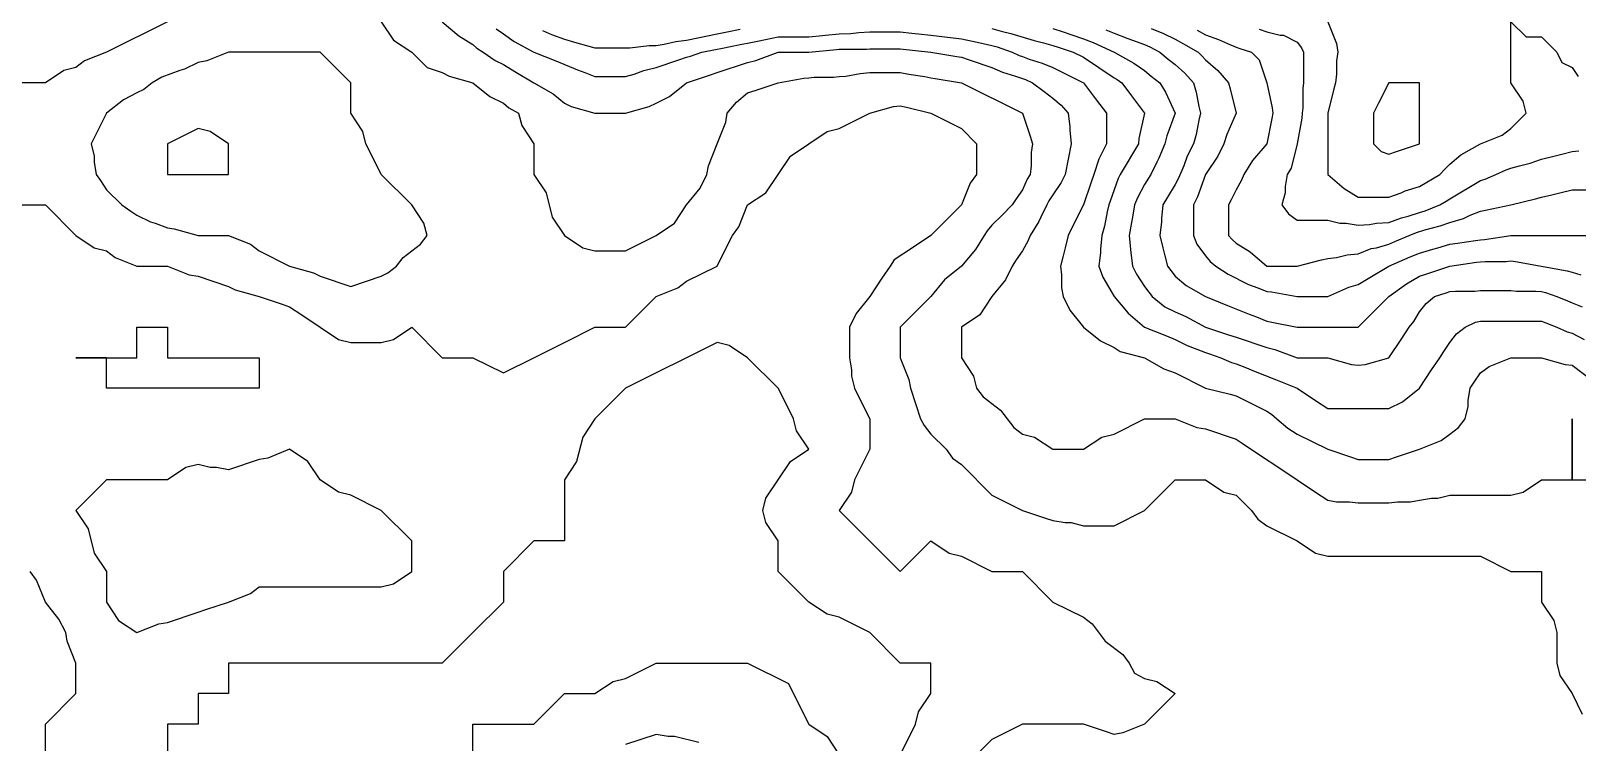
# Model space of a CAD drawing. Header units: inches. Extents: x 794995 to 811195, y 2485918 to 2508058.
# Drawn here: x 803711 to 805230, y 2498831 to 2499529 of the extents above; entities that cross this region are included whole.
import ezdxf

# ---------------------------------------------------------------- set-up
doc = ezdxf.new("R2010")
doc.units = ezdxf.units.IN
doc.header["$MEASUREMENT"] = 0
doc.layers.add('contour', color=7, linetype='Continuous')

msp = doc.modelspace()

# ---------------------------------------------------------------- linework, layer by layer
at = {"layer": 'contour'}
for points in [[(803845.2, 2499538.4), (803785.2, 2499508.4), (803763.7, 2499499.8), (803755.2, 2499493.4), (803743.2, 2499490.4), (803725.2, 2499478.4), (803695.2, 2499478.4)], [(804055.2, 2499538.4), (804067.2, 2499520.4), (804085.2, 2499508.4), (804100.2, 2499493.4), (804115.2, 2499488.4), (804121.8, 2499485), (804145.2, 2499478.4), (804161.8, 2499465), (804175.2, 2499458.4), (804180.6, 2499453.8), (804190.2, 2499448.4), (804193.2, 2499436.4), (804205.2, 2499418.4), (804205.2, 2499388.4), (804217.2, 2499370.4), (804223.2, 2499346.4), (804235.2, 2499328.4), (804253.2, 2499316.4), (804265.2, 2499313.4), (804295.2, 2499313.4), (804325.2, 2499328.4), (804343.2, 2499340.4), (804355.2, 2499358.4), (804368.5, 2499375), (804375.2, 2499388.4), (804376.6, 2499396.9), (804385.2, 2499418.4), (804393.7, 2499439.8), (804395.2, 2499448.4), (804404.2, 2499459.3), (804415.2, 2499468.4), (804422.7, 2499470.9), (804445.2, 2499478.4), (804470.5, 2499483), (804475.2, 2499483.4), (804480.6, 2499483.8), (804499.7, 2499483.8), (804505.2, 2499484.4), (804511.8, 2499485), (804525.9, 2499487.6), (804535.2, 2499488.4), (804565.2, 2499488.4), (804573.7, 2499486.9), (804589.2, 2499484.4), (804595.2, 2499483.4), (804599.4, 2499482.6), (804625.2, 2499478.4), (804685.2, 2499448.4), (804692.7, 2499425.9), (804695.2, 2499418.4), (804693.7, 2499409.8), (804693.7, 2499396.9), (804692.7, 2499388.4), (804689.8, 2499383.7), (804685.2, 2499373.4), (804679.2, 2499364.4), (804675.2, 2499358.4), (804665.2, 2499348.4), (804655.2, 2499338.4), (804650.5, 2499333), (804647.7, 2499328.4), (804639, 2499314.5), (804625.2, 2499298.4), (804608.5, 2499285), (804595.2, 2499268.4), (804565.2, 2499238.4), (804565.2, 2499208.4), (804573.7, 2499186.9), (804575.2, 2499178.4), (804585.2, 2499148.4), (804588.5, 2499141.7), (804595.2, 2499133.4), (804610.2, 2499118.4), (804616.6, 2499109.8), (804625.2, 2499103.4), (804655.2, 2499073.4), (804685.2, 2499058.4), (804707.7, 2499050.9), (804715.2, 2499048.4), (804727.2, 2499046.4), (804733.2, 2499046.4), (804745.2, 2499043.4), (804775.2, 2499043.4), (804805.2, 2499058.4), (804835.2, 2499088.4), (804865.2, 2499088.4), (804883.2, 2499076.4), (804895.2, 2499073.4), (804910.2, 2499058.4), (804916.6, 2499049.8), (804925.2, 2499043.4), (804955.2, 2499028.4), (804973.2, 2499016.4), (804985.2, 2499013.4), (805135.2, 2499013.4), (805165.2, 2498998.4), (805195.2, 2498998.4), (805195.2, 2498968.4), (805207.2, 2498950.4), (805210.2, 2498938.4), (805210.2, 2498908.4), (805213.2, 2498896.4), (805225.2, 2498878.4), (805235.2, 2498858.4)], [(804115.2, 2499538.4), (804131.3, 2499524.5), (804145.2, 2499515.9), (804149.2, 2499512.4), (804155.2, 2499508.4), (804167.2, 2499500.4), (804175.2, 2499496.4), (804186.4, 2499489.6), (804205.2, 2499478.4), (804224.2, 2499467.5), (804235.2, 2499458.4), (804241.8, 2499455), (804265.2, 2499448.4), (804295.2, 2499448.4), (804318.5, 2499455), (804325.2, 2499458.4), (804338.5, 2499465), (804355.2, 2499478.4), (804377.7, 2499485.9), (804385.2, 2499488.4), (804415.2, 2499498.4), (804423.2, 2499500.4), (804445.2, 2499508.4), (804475.2, 2499508.4), (804502.4, 2499511.1), (804505.2, 2499511.4), (804508.3, 2499511.5), (804532, 2499511.5), (804535.2, 2499511.7), (804565.2, 2499511.7), (804595.2, 2499508.4), (804620.9, 2499504.1), (804625.2, 2499503.4), (804632.7, 2499500.9), (804655.2, 2499493.4), (804665.7, 2499488.9), (804678.5, 2499485), (804685.2, 2499482.6), (804688.3, 2499481.5), (804695.2, 2499478.4), (804706.6, 2499469.8), (804715.2, 2499463.4), (804723.2, 2499456.4), (804730.2, 2499448.4), (804731.8, 2499435), (804731.8, 2499431.7), (804733.2, 2499418.4), (804727.2, 2499388.4), (804723.2, 2499380.4), (804715.2, 2499368.4), (804711.2, 2499362.4), (804709.2, 2499358.4), (804703.2, 2499346.4), (804701.3, 2499342.2), (804692.7, 2499328.4), (804690.6, 2499322.9), (804685.2, 2499313.4), (804679.2, 2499304.4), (804675.2, 2499298.4), (804668.5, 2499285), (804655.2, 2499268.4), (804643.2, 2499250.4), (804625.2, 2499238.4), (804625.2, 2499208.4), (804637.2, 2499190.4), (804640.2, 2499178.4), (804646.6, 2499169.8), (804663.7, 2499156.9), (804676.6, 2499139.8), (804685.2, 2499133.4), (804697.2, 2499130.4), (804715.2, 2499118.4), (804745.2, 2499118.4), (804763.2, 2499130.4), (804775.2, 2499133.4), (804805.2, 2499148.4), (804835.2, 2499148.4), (804856.6, 2499139.8), (804865.2, 2499138.4), (804895.2, 2499128.4), (804901.2, 2499124.4), (804919.2, 2499112.4), (804937.2, 2499100.4), (804973.2, 2499076.4), (804985.2, 2499068.4), (804993.7, 2499066.9), (805006.6, 2499066.9), (805015.2, 2499065.9), (805045.2, 2499065.9), (805053.7, 2499066.9), (805066.6, 2499066.9), (805075.2, 2499068.4), (805087.2, 2499070.4), (805093.2, 2499070.4), (805105.2, 2499073.4), (805165.2, 2499073.4), (805177.2, 2499076.4), (805195.2, 2499088.4), (805225.2, 2499088.4), (805225.2, 2499148.4), (805225.2, 2499088.4), (805255.2, 2499088.4)], [(804168.1, 2499531.3), (804175.2, 2499526.4), (804185.7, 2499518.9), (804205.2, 2499508.4), (804226.6, 2499499.8), (804248, 2499491.2), (804255.2, 2499488.4), (804265.2, 2499484.4), (804295.2, 2499484.4), (804303.7, 2499486.9), (804313.2, 2499490.4), (804325.2, 2499493.4), (804347.7, 2499500.9), (804355.2, 2499503.4), (804358.9, 2499504.6), (804370.2, 2499508.4), (804385.2, 2499511.4), (804388.9, 2499512.1), (804407.7, 2499515.9), (804415.2, 2499517.4), (804426.4, 2499519.6), (804432.7, 2499520.9), (804445.2, 2499523.4), (804475.2, 2499523.4), (804488.8, 2499524.7), (804491.8, 2499525), (804505.2, 2499526.4), (804516.6, 2499526.9), (804524.6, 2499527.8), (804535.2, 2499528.4), (804565.2, 2499528.4), (804576.4, 2499527.1), (804583.2, 2499526.4), (804595.2, 2499525), (804625.2, 2499521.7), (804636.1, 2499519.3), (804646.6, 2499516.9), (804655.2, 2499515), (804660.4, 2499513.6), (804675.2, 2499508.4), (804682, 2499505.2), (804685.2, 2499504.1), (804691.8, 2499501.7), (804704.6, 2499497.8), (804715.2, 2499493.4), (804745.2, 2499478.4), (804758, 2499461.2), (804767.7, 2499448.4), (804767.7, 2499418.4), (804760.2, 2499403.4), (804755.2, 2499388.4), (804752.7, 2499380.9), (804745.2, 2499358.4), (804735.2, 2499338.4), (804730.2, 2499328.4), (804727.2, 2499316.4), (804725.2, 2499308.4), (804722.7, 2499298.4), (804723.7, 2499289.8), (804723.7, 2499276.9), (804725.2, 2499268.4), (804731.8, 2499255), (804745.2, 2499238.4), (804761.8, 2499225), (804775.2, 2499218.4), (804781.2, 2499214.4), (804805.2, 2499208.4), (804824.2, 2499197.5), (804835.2, 2499193.4), (804865.2, 2499178.4), (804889.2, 2499172.4), (804895.2, 2499170.9), (804925.2, 2499155.9), (804929.8, 2499153), (804935.2, 2499148.4), (804945.9, 2499139.1), (804955.2, 2499133.4), (804985.2, 2499118.4), (805007.7, 2499110.9), (805015.2, 2499108.4), (805045.2, 2499108.4), (805052.7, 2499110.9), (805075.2, 2499118.4), (805096.6, 2499126.9), (805105.2, 2499133.4), (805113.7, 2499139.8), (805120.2, 2499148.4), (805123.2, 2499160.4), (805123.2, 2499166.4), (805125.2, 2499178.4), (805129.2, 2499184.4), (805135.2, 2499193.4), (805143.7, 2499199.8), (805165.2, 2499208.4), (805195.2, 2499208.4), (805218.5, 2499201.7), (805225.2, 2499200.9), (805255.2, 2499178.4)], [(804213.7, 2499529.8), (804222.5, 2499525.7), (804235.2, 2499521.2), (804245.2, 2499518.4), (804259.2, 2499514.4), (804265.2, 2499512.6), (804299.4, 2499512.6), (804318.5, 2499515), (804325.2, 2499515), (804333.2, 2499516.4), (804344.7, 2499518.8), (804355.2, 2499520.4), (804385.2, 2499526.4), (804395.2, 2499528.4), (804407.7, 2499530.9)], [(804655.2, 2499531.7), (804664.4, 2499529.1), (804673.7, 2499526.9), (804696.6, 2499519.8), (804705.9, 2499517.6), (804715.2, 2499515), (804720.2, 2499513.4), (804735.2, 2499508.4), (804745.2, 2499503.4), (804775.2, 2499483.4), (804778.3, 2499481.5), (804782.7, 2499478.4), (804792.3, 2499465.5), (804805.2, 2499448.4), (804799.7, 2499423.8), (804799.2, 2499418.4), (804781.2, 2499388.4), (804779.2, 2499384.4), (804775.2, 2499373.4), (804771.4, 2499362.1), (804770.2, 2499358.4), (804768.5, 2499351.7), (804765.9, 2499337.6), (804763.2, 2499328.4), (804761.8, 2499315), (804761.8, 2499311.7), (804760.2, 2499298.4), (804764.2, 2499287.5), (804775.2, 2499268.4), (804789, 2499252.2), (804805.2, 2499238.4), (804826.6, 2499229.8), (804835.2, 2499226.4), (804847.2, 2499220.4), (804856.6, 2499216.9), (804865.2, 2499213.4), (804868.9, 2499212.1), (804880.2, 2499208.4), (804890.5, 2499203.7), (804895.2, 2499202.4), (804905.2, 2499198.4), (804912.3, 2499195.5), (804933.7, 2499186.9), (804955.2, 2499178.4), (804973.2, 2499166.4), (804985.2, 2499158.4), (805045.2, 2499158.4), (805058.5, 2499165), (805075.2, 2499178.4), (805087.2, 2499196.4), (805095.2, 2499208.4), (805099.2, 2499214.4), (805105.2, 2499223.4), (805111.8, 2499231.7), (805120.2, 2499238.4), (805130.2, 2499243.4), (805135.2, 2499244.4), (805195.2, 2499244.4), (805199.4, 2499242.6), (805210.2, 2499238.4), (805220.5, 2499233.7), (805225.2, 2499232.4), (805237.2, 2499226.4)], [(804715.2, 2499531.7), (804725.2, 2499528.4), (804732.7, 2499525.9), (804745.2, 2499521.7), (804754.8, 2499518), (804775.2, 2499508.4), (804794.6, 2499497.8), (804805.2, 2499490.4), (804811.8, 2499485), (804820.2, 2499478.4), (804825.9, 2499469.1), (804835.2, 2499448.4), (804827.2, 2499426.4), (804825.2, 2499418.4), (804819.3, 2499404.2), (804817.2, 2499400.4), (804811.2, 2499388.4), (804808.9, 2499384.6), (804805.2, 2499378.4), (804798.1, 2499365.4), (804795.2, 2499358.4), (804793.2, 2499346.4), (804792.3, 2499341.2), (804790.2, 2499328.4), (804791.3, 2499314.5), (804791.8, 2499311.7), (804793.2, 2499298.4), (804797.2, 2499290.4), (804805.2, 2499278.4), (804809.4, 2499272.6), (804812.7, 2499268.4), (804825.2, 2499258.4), (804835.2, 2499253.4), (804845.7, 2499248.9), (804865.2, 2499238.4), (804887.7, 2499230.9), (804895.2, 2499228.4), (804925.2, 2499218.4), (804933.2, 2499216.4), (804955.2, 2499208.4), (804985.2, 2499208.4), (805008.5, 2499201.7), (805015.2, 2499200.9), (805021.8, 2499201.7), (805045.2, 2499208.4), (805057.2, 2499226.4), (805065.2, 2499238.4), (805069.7, 2499243.8), (805075.2, 2499253.4), (805081.8, 2499261.7), (805090.2, 2499268.4), (805101.4, 2499272.1), (805105.2, 2499273.4), (805110.6, 2499273.8), (805129.7, 2499273.8), (805135.2, 2499274.4), (805165.2, 2499274.4), (805170.6, 2499273.8), (805189.7, 2499273.8), (805195.2, 2499273.4), (805199.2, 2499272.4), (805210.2, 2499268.4), (805220.9, 2499264.1), (805225.2, 2499262.4), (805235.2, 2499258.4)], [(804767.3, 2499530.5), (804775.2, 2499527.1), (804788.8, 2499522), (804793.2, 2499520.4), (804805.2, 2499515.9), (804810.4, 2499513.6), (804820.2, 2499508.4), (804828.5, 2499501.7), (804835.2, 2499496.4), (804844.6, 2499487.8), (804853.2, 2499478.4), (804855.9, 2499469.1), (804858.5, 2499455), (804860.2, 2499448.4), (804858.5, 2499441.7), (804855.9, 2499427.6), (804853.2, 2499418.4), (804847.2, 2499406.4), (804843.7, 2499396.9), (804838.7, 2499384.8), (804835.2, 2499378.4), (804827.7, 2499365.9), (804823.2, 2499358.4), (804821.8, 2499345), (804821.8, 2499341.7), (804820.2, 2499328.4), (804823.2, 2499316.4), (804825.2, 2499308.4), (804827.7, 2499298.4), (804830.9, 2499294.1), (804835.2, 2499288.4), (804846.1, 2499279.3), (804865.2, 2499268.4), (804886.6, 2499259.8), (804908, 2499251.2), (804915.2, 2499248.4), (804925.2, 2499244.4), (804930.2, 2499243.4), (804955.2, 2499238.4), (805015.2, 2499238.4), (805045.2, 2499268.4), (805062.5, 2499281), (805075.2, 2499288.4), (805082.7, 2499290.9), (805105.2, 2499298.4), (805131.4, 2499302.1), (805135.2, 2499302.6), (805139.8, 2499303), (805160.5, 2499303), (805165.2, 2499303.4), (805169.8, 2499303), (805220.5, 2499293.7), (805225.2, 2499292.4), (805233.7, 2499289.8)], [(804811.8, 2499531.7), (804823.7, 2499526.9), (804835.2, 2499521.2), (804843.3, 2499516.5), (804857.7, 2499508.4), (804861.6, 2499504.8), (804865.2, 2499500.9), (804877.2, 2499490.4), (804887.7, 2499478.4), (804889.2, 2499472.4), (804895.2, 2499448.4), (804885.9, 2499427.6), (804883.2, 2499418.4), (804877.2, 2499406.4), (804865.2, 2499388.4), (804857.2, 2499366.4), (804853.2, 2499358.4), (804853.2, 2499328.4), (804856.6, 2499319.8), (804865.2, 2499308.4), (804869.8, 2499303), (804875.2, 2499298.4), (804887.2, 2499290.4), (804907.2, 2499280.4), (804916.6, 2499276.9), (804925.2, 2499273.4), (804929.8, 2499273), (804955.2, 2499268.4), (804985.2, 2499268.4), (805005.9, 2499277.6), (805015.2, 2499280.4), (805026.4, 2499287.1), (805045.2, 2499298.4), (805066.2, 2499307.4), (805075.2, 2499311.2), (805088.5, 2499315), (805093.2, 2499316.4), (805105.2, 2499319.8), (805112.7, 2499320.9), (805130.2, 2499323.4), (805135.2, 2499324.1), (805139.2, 2499324.4), (805165.2, 2499328.4), (805255.2, 2499328.4)], [(804917.7, 2499530.9), (804925.2, 2499528.4), (804938.5, 2499525), (804941.8, 2499525), (804955.2, 2499518.4), (804959.4, 2499512.6), (804961.2, 2499508.4), (804961.2, 2499478.4), (804960.6, 2499472.9), (804960.6, 2499453.8), (804960.2, 2499448.4), (804959.8, 2499443.7), (804955.2, 2499418.4), (804949.2, 2499394.4), (804945.2, 2499388.4), (804943.2, 2499376.4), (804943.2, 2499370.4), (804940.2, 2499358.4), (804946.6, 2499349.8), (804955.2, 2499343.4), (804985.2, 2499343.4), (804997.2, 2499340.4), (805003.2, 2499340.4), (805015.2, 2499338.4), (805026.1, 2499339.3), (805033.2, 2499340.4), (805045.2, 2499341.2), (805057.8, 2499345.7), (805064.2, 2499347.5), (805075.2, 2499350.9), (805080.9, 2499352.6), (805095.2, 2499358.4), (805101.4, 2499362.1), (805105.2, 2499364.4), (805135.2, 2499382.4), (805139.8, 2499383.7), (805150.2, 2499388.4), (805160.5, 2499393), (805165.2, 2499394.4), (805173.7, 2499396.9), (805184.2, 2499399.3), (805195.2, 2499403.4), (805207.2, 2499406.4), (805215.2, 2499408.4), (805225.2, 2499410.9), (805231.8, 2499411.7)], [(804985.2, 2499538.4), (804993.7, 2499516.9), (804995.2, 2499508.4), (804993.7, 2499499.8), (804993.7, 2499486.9), (804992.7, 2499478.4), (804991.2, 2499472.4), (804985.2, 2499448.4), (804985.2, 2499388.4), (805001.3, 2499374.5), (805015.2, 2499365.9), (805045.2, 2499365.9), (805057.2, 2499370.4), (805061.3, 2499372.2), (805075.2, 2499376.4), (805095.2, 2499388.4), (805100.2, 2499393.4), (805105.2, 2499398.4), (805116.1, 2499407.5), (805135.2, 2499418.4), (805156.6, 2499426.9), (805165.2, 2499433.4), (805180.2, 2499448.4), (805177.2, 2499460.4), (805165.2, 2499478.4), (805165.2, 2499538.4)], [(805165.2, 2499538.4), (805180.2, 2499523.4), (805195.2, 2499523.4), (805210.2, 2499508.4), (805215.2, 2499498.4), (805225.2, 2499493.4), (805231.2, 2499484.4)], [(804857, 2499530.2), (804865.2, 2499525.5), (804877.8, 2499521), (804886.6, 2499516.9), (804895.2, 2499513.4), (804898.9, 2499512.1), (804910.2, 2499508.4), (804917.7, 2499500.9), (804925.2, 2499478.4), (804930.6, 2499453.8), (804931.2, 2499448.4), (804930.2, 2499443.4), (804925.2, 2499418.4), (804911.3, 2499402.2), (804902.7, 2499388.4), (804900.6, 2499382.9), (804895.2, 2499373.4), (804890.2, 2499363.4), (804887.7, 2499358.4), (804887.7, 2499328.4), (804891.2, 2499324.4), (804895.2, 2499320.9), (804909, 2499312.2), (804925.2, 2499298.4), (804955.2, 2499298.4), (804979.2, 2499304.4), (804985.2, 2499305.9), (804993.7, 2499306.9), (805004.2, 2499309.3), (805015.2, 2499310.4), (805028, 2499315.5), (805033.2, 2499316.4), (805045.2, 2499319.8), (805051.2, 2499322.4), (805065.2, 2499328.4), (805072.3, 2499331.2), (805080.6, 2499333.8), (805095.7, 2499337.8), (805105.2, 2499341.2), (805118.5, 2499345), (805125.2, 2499348.4), (805135.2, 2499352.4), (805140.2, 2499353.4), (805165.2, 2499358.4), (805189.2, 2499364.4), (805195.2, 2499365.9), (805205.2, 2499368.4), (805213.2, 2499370.4), (805225.2, 2499373.4), (805255.2, 2499373.4)], [(803695.2, 2499358.4), (803725.2, 2499358.4), (803755.2, 2499328.4), (803773.2, 2499316.4), (803785.2, 2499313.4), (803793.7, 2499306.9), (803815.2, 2499298.4), (803845.2, 2499298.4), (803866.6, 2499289.8), (803875.2, 2499288.4), (803905.2, 2499278.4), (803911.8, 2499275), (803935.2, 2499268.4), (803957.7, 2499260.9), (803965.2, 2499258.4), (803977.2, 2499250.4), (804013.2, 2499226.4), (804025.2, 2499223.4), (804055.2, 2499223.4), (804067.2, 2499226.4), (804085.2, 2499238.4), (804115.2, 2499208.4), (804145.2, 2499208.4), (804175.2, 2499193.4), (804205.2, 2499208.4), (804235.2, 2499223.4), (804265.2, 2499238.4), (804295.2, 2499238.4), (804325.2, 2499268.4), (804346.6, 2499276.9), (804355.2, 2499283.4), (804385.2, 2499298.4), (804395.2, 2499318.4), (804400.2, 2499328.4), (804406.6, 2499336.9), (804415.2, 2499358.4), (804433.2, 2499370.4), (804445.2, 2499388.4), (804457.2, 2499406.4), (804475.2, 2499418.4), (804493.2, 2499430.4), (804505.2, 2499433.4), (804535.2, 2499448.4), (804558.5, 2499455), (804565.2, 2499455.9), (804571.2, 2499454.4), (804595.2, 2499448.4), (804625.2, 2499433.4), (804640.2, 2499418.4), (804640.2, 2499388.4), (804633.7, 2499379.8), (804625.2, 2499358.4), (804595.2, 2499328.4), (804577.2, 2499316.4), (804559.2, 2499304.4), (804555.2, 2499298.4), (804547.2, 2499286.4), (804535.2, 2499268.4), (804521.8, 2499251.7), (804515.2, 2499238.4), (804515.2, 2499208.4), (804517.2, 2499196.4), (804517.2, 2499190.4), (804520.2, 2499178.4), (804525.2, 2499168.4), (804535.2, 2499148.4), (804535.2, 2499118.4), (804525.2, 2499098.4), (804520.2, 2499088.4), (804517.2, 2499076.4), (804505.2, 2499058.4), (804565.2, 2498998.4), (804595.2, 2499028.4), (804613.2, 2499016.4), (804625.2, 2499013.4), (804655.2, 2498998.4), (804685.2, 2498998.4), (804715.2, 2498968.4), (804745.2, 2498953.4), (804753.7, 2498946.9), (804766.6, 2498929.8), (804783.7, 2498916.9), (804790.2, 2498908.4), (804795.2, 2498898.4), (804805.2, 2498893.4), (804817.2, 2498890.4), (804835.2, 2498878.4), (804805.2, 2498848.4), (804783.7, 2498839.8), (804775.2, 2498838.4), (804767.7, 2498840.9), (804745.2, 2498848.4), (804685.2, 2498848.4), (804655.2, 2498833.4), (804640.2, 2498818.4)], [(804565.2, 2498818.4), (804575.2, 2498838.4), (804580.2, 2498848.4), (804583.2, 2498860.4), (804595.2, 2498878.4), (804595.2, 2498908.4), (804565.2, 2498908.4), (804535.2, 2498938.4), (804505.2, 2498953.4), (804493.2, 2498956.4), (804475.2, 2498968.4), (804445.2, 2498998.4), (804445.2, 2499028.4), (804433.2, 2499046.4), (804430.2, 2499058.4), (804433.2, 2499070.4), (804445.2, 2499088.4), (804457.2, 2499106.4), (804475.2, 2499118.4), (804463.2, 2499136.4), (804460.2, 2499148.4), (804455.2, 2499158.4), (804445.2, 2499178.4), (804415.2, 2499208.4), (804397.2, 2499220.4), (804385.2, 2499223.4), (804355.2, 2499208.4), (804325.2, 2499193.4), (804295.2, 2499178.4), (804265.2, 2499148.4), (804253.2, 2499130.4), (804247.2, 2499106.4), (804235.2, 2499088.4), (804235.2, 2499028.4), (804205.2, 2499028.4), (804175.2, 2498998.4), (804175.2, 2498968.4), (804145.2, 2498938.4), (804115.2, 2498908.4), (803905.2, 2498908.4), (803905.2, 2498878.4), (803875.2, 2498878.4), (803875.2, 2498848.4), (803845.2, 2498848.4), (803845.2, 2498818.4)], [(803725.2, 2498818.4), (803725.2, 2498848.4), (803755.2, 2498878.4), (803755.2, 2498908.4), (803746.6, 2498929.8), (803745.2, 2498938.4), (803738.5, 2498951.7), (803725.2, 2498968.4), (803716.6, 2498989.8), (803710.2, 2498998.4)], [(804145.2, 2498818.4), (804145.2, 2498848.4), (804205.2, 2498848.4), (804235.2, 2498878.4), (804265.2, 2498878.4), (804283.2, 2498890.4), (804295.2, 2498893.4), (804325.2, 2498908.4), (804415.2, 2498908.4), (804455.2, 2498888.4), (804465.2, 2498868.4), (804475.2, 2498848.4), (804493.2, 2498836.4), (804505.2, 2498818.4)], [(804367.2, 2498830.4), (804343.2, 2498836.4), (804337.2, 2498836.4), (804325.2, 2498838.4), (804295.2, 2498828.4)]]:
    msp.add_lwpolyline(points, dxfattribs=at)
for points in [[(804055.2, 2499288.4), (804061.8, 2499291.7), (804070.2, 2499298.4), (804076.6, 2499306.9), (804085.2, 2499313.4), (804093.7, 2499319.8), (804100.2, 2499328.4), (804097.2, 2499340.4), (804085.2, 2499358.4), (804055.2, 2499388.4), (804045.2, 2499408.4), (804040.2, 2499418.4), (804037.2, 2499430.4), (804025.2, 2499448.4), (804025.2, 2499478.4), (803995.2, 2499508.4), (803905.2, 2499508.4), (803883.7, 2499499.8), (803875.2, 2499498.4), (803861.8, 2499491.7), (803857.2, 2499490.4), (803839.7, 2499483.8), (803830.2, 2499478.4), (803821.8, 2499471.7), (803815.2, 2499468.4), (803801.8, 2499461.7), (803785.2, 2499448.4), (803775.2, 2499428.4), (803770.2, 2499418.4), (803773.2, 2499406.4), (803773.2, 2499400.4), (803775.2, 2499388.4), (803779.2, 2499382.4), (803785.2, 2499373.4), (803800.2, 2499358.4), (803809.2, 2499352.4), (803815.2, 2499348.4), (803828.5, 2499341.7), (803833.2, 2499340.4), (803845.2, 2499335.9), (803851.8, 2499335), (803875.2, 2499328.4), (803905.2, 2499328.4), (803926.6, 2499319.8), (803935.2, 2499313.4), (803965.2, 2499298.4), (803988.5, 2499291.7), (803995.2, 2499288.4), (804025.2, 2499278.4)], [(805045.2, 2499408.4), (805052.7, 2499410.9), (805075.2, 2499418.4), (805075.2, 2499478.4), (805045.2, 2499478.4), (805035.2, 2499458.4), (805030.2, 2499448.4), (805030.2, 2499418.4), (805037.7, 2499410.9)], [(803875.2, 2499388.4), (803905.2, 2499388.4), (803905.2, 2499418.4), (803887.2, 2499430.4), (803875.2, 2499433.4), (803845.2, 2499418.4), (803845.2, 2499388.4)], [(803935.2, 2499178.4), (803785.2, 2499178.4), (803785.2, 2499208.4), (803755.2, 2499208.4), (803785.2, 2499208.4), (803815.2, 2499208.4), (803815.2, 2499238.4), (803845.2, 2499238.4), (803845.2, 2499208.4), (803935.2, 2499208.4)], [(803875.2, 2498958.4), (803882.7, 2498960.9), (803905.2, 2498968.4), (803926.6, 2498976.9), (803935.2, 2498983.4), (804055.2, 2498983.4), (804067.2, 2498986.4), (804085.2, 2498998.4), (804085.2, 2499028.4), (804055.2, 2499058.4), (804025.2, 2499073.4), (804013.2, 2499076.4), (803995.2, 2499088.4), (803983.2, 2499106.4), (803965.2, 2499118.4), (803943.7, 2499109.8), (803935.2, 2499108.4), (803905.2, 2499098.4), (803893.2, 2499100.4), (803887.2, 2499100.4), (803875.2, 2499103.4), (803863.2, 2499100.4), (803845.2, 2499088.4), (803785.2, 2499088.4), (803755.2, 2499058.4), (803767.2, 2499040.4), (803773.2, 2499016.4), (803785.2, 2498998.4), (803785.2, 2498968.4), (803797.2, 2498950.4), (803815.2, 2498938.4), (803836.6, 2498946.9), (803845.2, 2498948.4)]]:
    msp.add_lwpolyline(points, close=True, dxfattribs=at)

doc.saveas('drawing.dxf')
